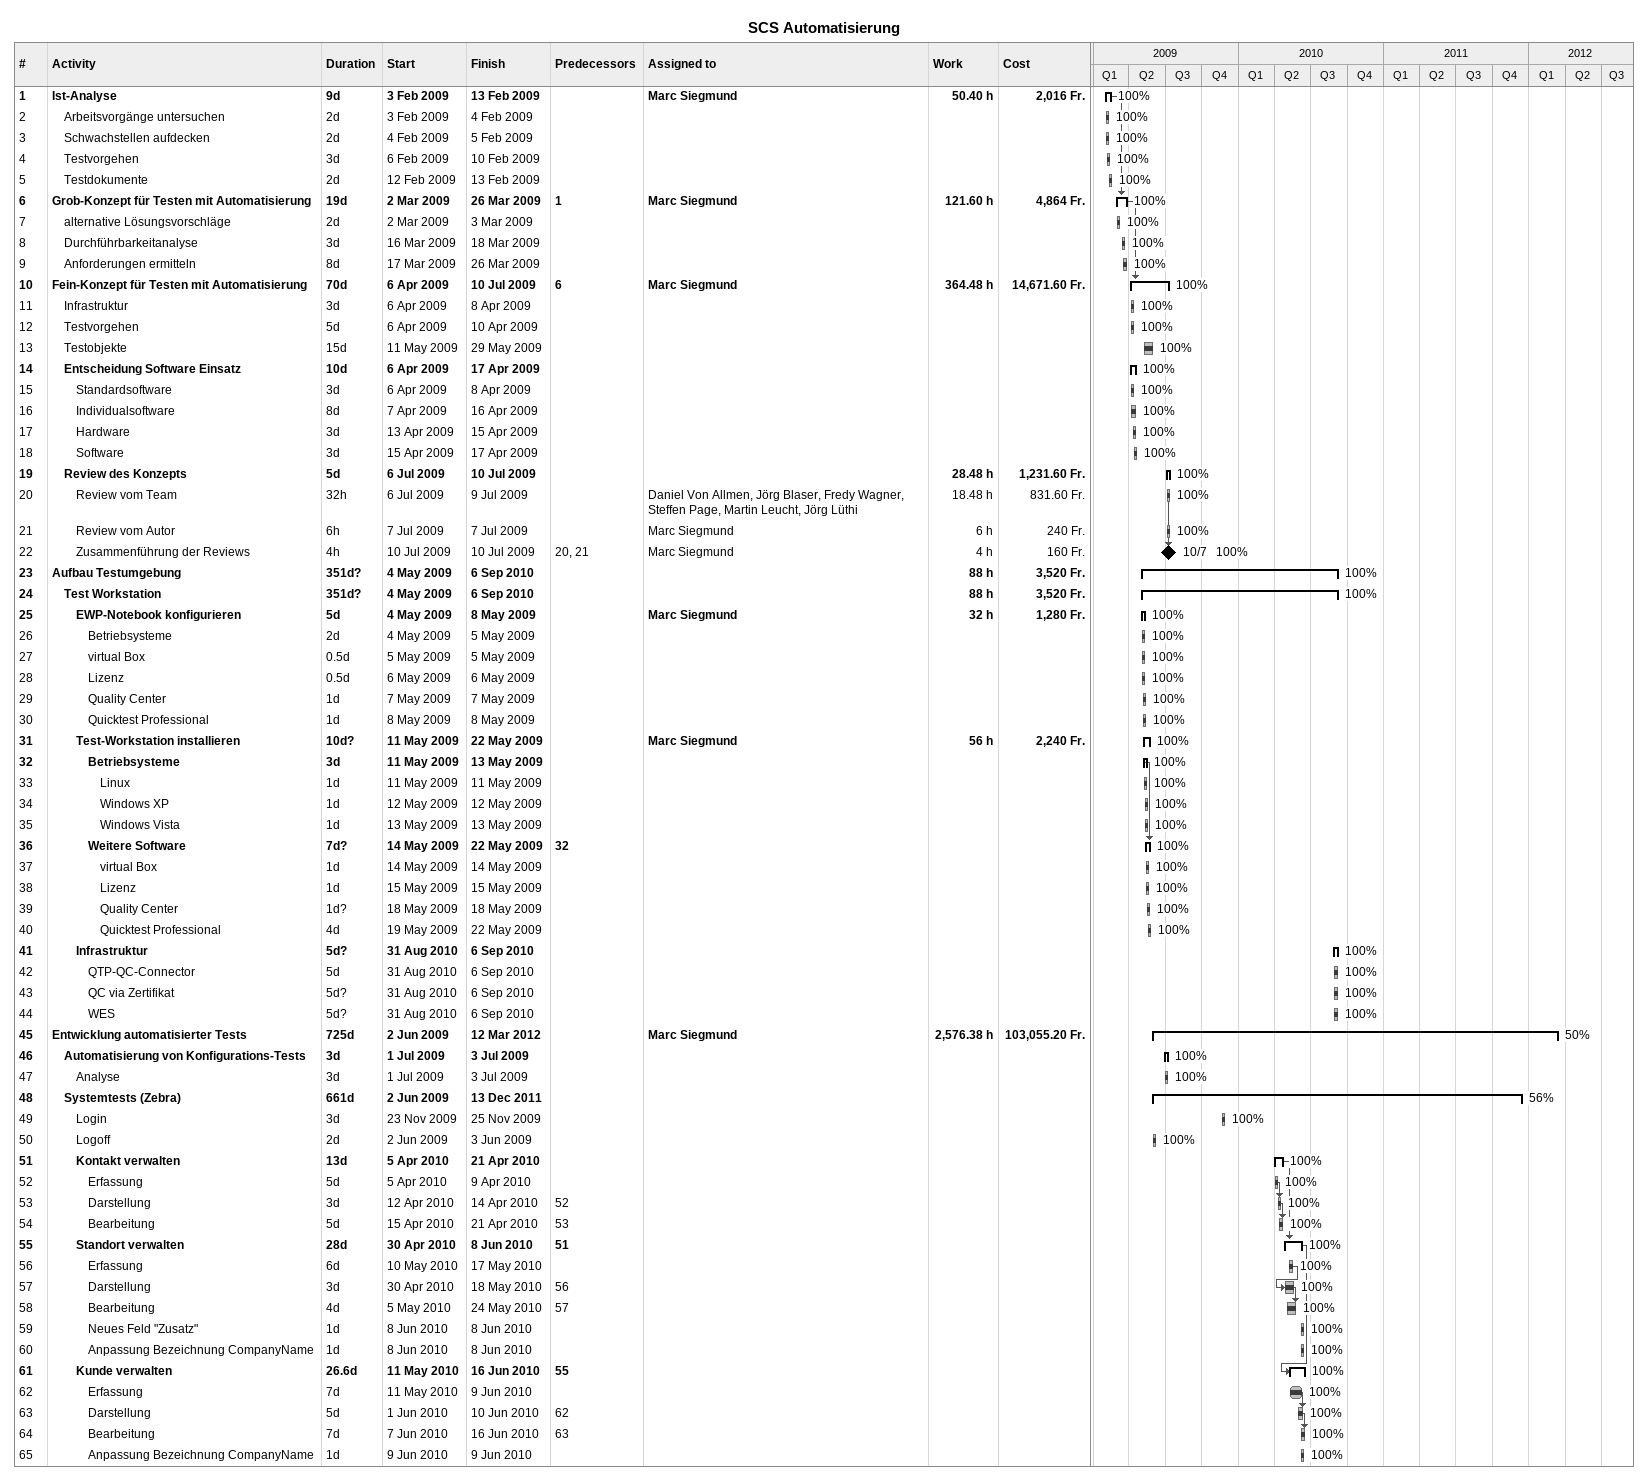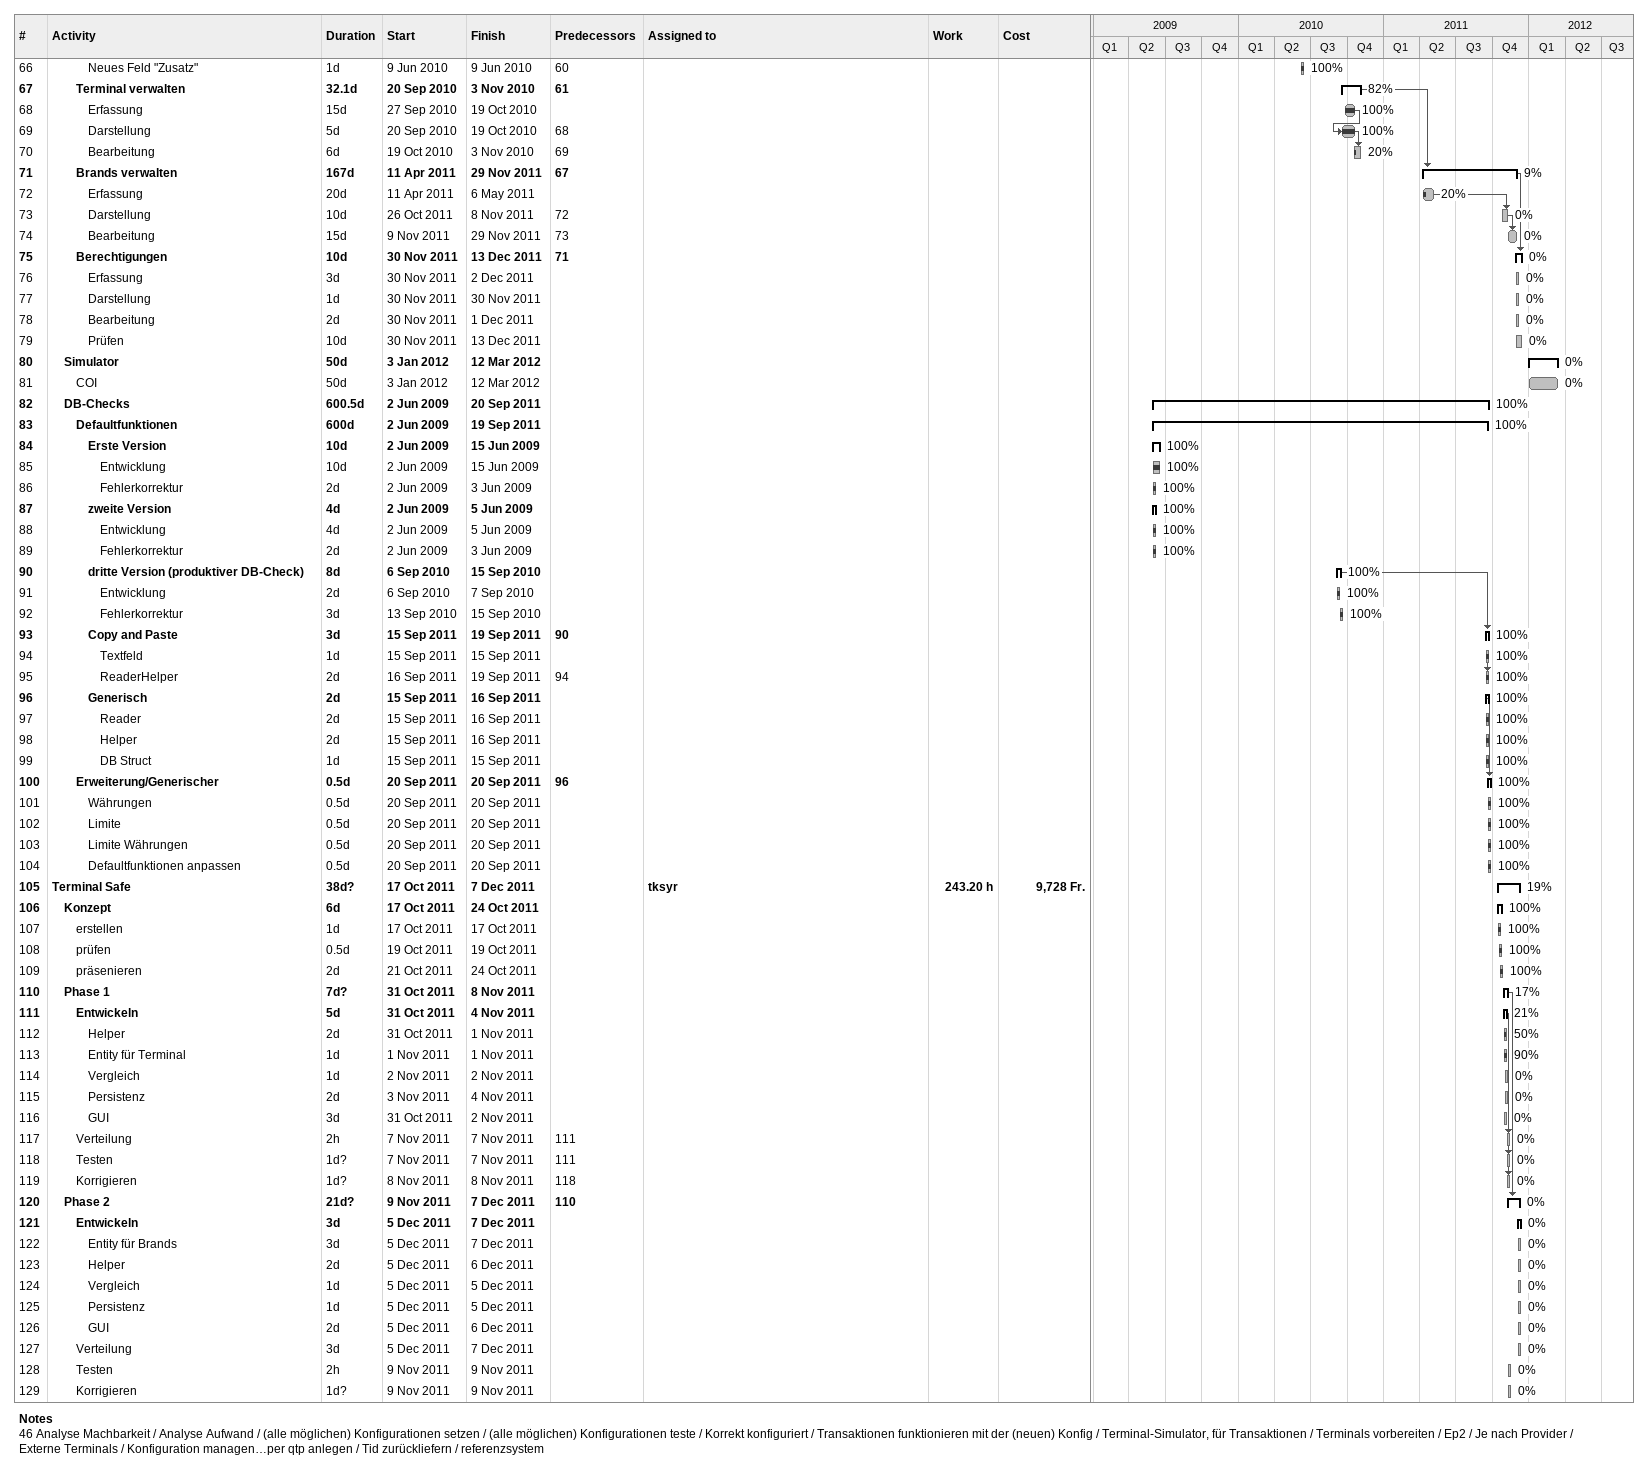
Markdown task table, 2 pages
SCS Automatisierung

| ID | Level | Task | Duration | Start | Finish | Predecessors | Resources | % complete | Work (h) | Cost (Fr.) |
|---|---|---|---|---|---|---|---|---|---|---|
| 1 | 1 | **Ist-Analyse** | 9d | 2009-02-03 | 2009-02-13 |  | Marc Siegmund | 100 | 50.40 | 2016 |
| 2 | 2 | Arbeitsvorgänge untersuchen | 2d | 2009-02-03 | 2009-02-04 |  |  | 100 |  |  |
| 3 | 2 | Schwachstellen aufdecken | 2d | 2009-02-04 | 2009-02-05 |  |  | 100 |  |  |
| 4 | 2 | Testvorgehen | 3d | 2009-02-06 | 2009-02-10 |  |  | 100 |  |  |
| 5 | 2 | Testdokumente | 2d | 2009-02-12 | 2009-02-13 |  |  | 100 |  |  |
| 6 | 1 | **Grob-Konzept für Testen mit Automatisierung** | 19d | 2009-03-02 | 2009-03-26 | 1 | Marc Siegmund | 100 | 121.60 | 4864 |
| 7 | 2 | alternative Lösungsvorschläge | 2d | 2009-03-02 | 2009-03-03 |  |  | 100 |  |  |
| 8 | 2 | Durchführbarkeitanalyse | 3d | 2009-03-16 | 2009-03-18 |  |  | 100 |  |  |
| 9 | 2 | Anforderungen ermitteln | 8d | 2009-03-17 | 2009-03-26 |  |  | 100 |  |  |
| 10 | 1 | **Fein-Konzept für Testen mit Automatisierung** | 70d | 2009-04-06 | 2009-07-10 | 6 | Marc Siegmund | 100 | 364.48 | 14671.60 |
| 11 | 2 | Infrastruktur | 3d | 2009-04-06 | 2009-04-08 |  |  | 100 |  |  |
| 12 | 2 | Testvorgehen | 5d | 2009-04-06 | 2009-04-10 |  |  | 100 |  |  |
| 13 | 2 | Testobjekte | 15d | 2009-05-11 | 2009-05-29 |  |  | 100 |  |  |
| 14 | 2 | **Entscheidung Software Einsatz** | 10d | 2009-04-06 | 2009-04-17 |  |  | 100 |  |  |
| 15 | 3 | Standardsoftware | 3d | 2009-04-06 | 2009-04-08 |  |  | 100 |  |  |
| 16 | 3 | Individualsoftware | 8d | 2009-04-07 | 2009-04-16 |  |  | 100 |  |  |
| 17 | 3 | Hardware | 3d | 2009-04-13 | 2009-04-15 |  |  | 100 |  |  |
| 18 | 3 | Software | 3d | 2009-04-15 | 2009-04-17 |  |  | 100 |  |  |
| 19 | 2 | **Review des Konzepts** | 5d | 2009-07-06 | 2009-07-10 |  |  | 100 | 28.48 | 1231.60 |
| 20 | 3 | Review vom Team | 32h | 2009-07-06 | 2009-07-09 |  | Daniel Von Allmen, Jörg Blaser, Fredy Wagner, Steffen Page, Martin Leucht, Jörg Lüthi | 100 | 18.48 | 831.60 |
| 21 | 3 | Review vom Autor | 6h | 2009-07-07 | 2009-07-07 |  | Marc Siegmund | 100 | 6 | 240 |
| 22 | 3 | Zusammenführung der Reviews | 4h | 2009-07-10 | 2009-07-10 | 20, 21 | Marc Siegmund | 100 | 4 | 160 |
| 23 | 1 | **Aufbau Testumgebung** | 351d? | 2009-05-04 | 2010-09-06 |  |  | 100 | 88 | 3520 |
| 24 | 2 | **Test Workstation** | 351d? | 2009-05-04 | 2010-09-06 |  |  | 100 | 88 | 3520 |
| 25 | 3 | **EWP-Notebook konfigurieren** | 5d | 2009-05-04 | 2009-05-08 |  | Marc Siegmund | 100 | 32 | 1280 |
| 26 | 4 | Betriebsysteme | 2d | 2009-05-04 | 2009-05-05 |  |  | 100 |  |  |
| 27 | 4 | virtual Box | 0.5d | 2009-05-05 | 2009-05-05 |  |  | 100 |  |  |
| 28 | 4 | Lizenz | 0.5d | 2009-05-06 | 2009-05-06 |  |  | 100 |  |  |
| 29 | 4 | Quality Center | 1d | 2009-05-07 | 2009-05-07 |  |  | 100 |  |  |
| 30 | 4 | Quicktest Professional | 1d | 2009-05-08 | 2009-05-08 |  |  | 100 |  |  |
| 31 | 3 | **Test-Workstation installieren** | 10d? | 2009-05-11 | 2009-05-22 |  | Marc Siegmund | 100 | 56 | 2240 |
| 32 | 4 | **Betriebsysteme** | 3d | 2009-05-11 | 2009-05-13 |  |  | 100 |  |  |
| 33 | 5 | Linux | 1d | 2009-05-11 | 2009-05-11 |  |  | 100 |  |  |
| 34 | 5 | Windows XP | 1d | 2009-05-12 | 2009-05-12 |  |  | 100 |  |  |
| 35 | 5 | Windows Vista | 1d | 2009-05-13 | 2009-05-13 |  |  | 100 |  |  |
| 36 | 4 | **Weitere Software** | 7d? | 2009-05-14 | 2009-05-22 | 32 |  | 100 |  |  |
| 37 | 5 | virtual Box | 1d | 2009-05-14 | 2009-05-14 |  |  | 100 |  |  |
| 38 | 5 | Lizenz | 1d | 2009-05-15 | 2009-05-15 |  |  | 100 |  |  |
| 39 | 5 | Quality Center | 1d? | 2009-05-18 | 2009-05-18 |  |  | 100 |  |  |
| 40 | 5 | Quicktest Professional | 4d | 2009-05-19 | 2009-05-22 |  |  | 100 |  |  |
| 41 | 3 | **Infrastruktur** | 5d? | 2010-08-31 | 2010-09-06 |  |  | 100 |  |  |
| 42 | 4 | QTP-QC-Connector | 5d | 2010-08-31 | 2010-09-06 |  |  | 100 |  |  |
| 43 | 4 | QC via Zertifikat | 5d? | 2010-08-31 | 2010-09-06 |  |  | 100 |  |  |
| 44 | 4 | WES | 5d? | 2010-08-31 | 2010-09-06 |  |  | 100 |  |  |
| 45 | 1 | **Entwicklung automatisierter Tests** | 725d | 2009-06-02 | 2012-03-12 |  | Marc Siegmund | 50 | 2576.38 | 103055.20 |
| 46 | 2 | **Automatisierung von Konfigurations-Tests** | 3d | 2009-07-01 | 2009-07-03 |  |  | 100 |  |  |
| 47 | 3 | Analyse | 3d | 2009-07-01 | 2009-07-03 |  |  | 100 |  |  |
| 48 | 2 | **Systemtests (Zebra)** | 661d | 2009-06-02 | 2011-12-13 |  |  | 56 |  |  |
| 49 | 3 | Login | 3d | 2009-11-23 | 2009-11-25 |  |  | 100 |  |  |
| 50 | 3 | Logoff | 2d | 2009-06-02 | 2009-06-03 |  |  | 100 |  |  |
| 51 | 3 | **Kontakt verwalten** | 13d | 2010-04-05 | 2010-04-21 |  |  | 100 |  |  |
| 52 | 4 | Erfassung | 5d | 2010-04-05 | 2010-04-09 |  |  | 100 |  |  |
| 53 | 4 | Darstellung | 3d | 2010-04-12 | 2010-04-14 | 52 |  | 100 |  |  |
| 54 | 4 | Bearbeitung | 5d | 2010-04-15 | 2010-04-21 | 53 |  | 100 |  |  |
| 55 | 3 | **Standort verwalten** | 28d | 2010-04-30 | 2010-06-08 | 51 |  | 100 |  |  |
| 56 | 4 | Erfassung | 6d | 2010-05-10 | 2010-05-17 |  |  | 100 |  |  |
| 57 | 4 | Darstellung | 3d | 2010-04-30 | 2010-05-18 | 56 |  | 100 |  |  |
| 58 | 4 | Bearbeitung | 4d | 2010-05-05 | 2010-05-24 | 57 |  | 100 |  |  |
| 59 | 4 | Neues Feld "Zusatz" | 1d | 2010-06-08 | 2010-06-08 |  |  | 100 |  |  |
| 60 | 4 | Anpassung Bezeichnung CompanyName | 1d | 2010-06-08 | 2010-06-08 |  |  | 100 |  |  |
| 61 | 3 | **Kunde verwalten** | 26.6d | 2010-05-11 | 2010-06-16 | 55 |  | 100 |  |  |
| 62 | 4 | Erfassung | 7d | 2010-05-11 | 2010-06-09 |  |  | 100 |  |  |
| 63 | 4 | Darstellung | 5d | 2010-06-01 | 2010-06-10 | 62 |  | 100 |  |  |
| 64 | 4 | Bearbeitung | 7d | 2010-06-07 | 2010-06-16 | 63 |  | 100 |  |  |
| 65 | 4 | Anpassung Bezeichnung CompanyName | 1d | 2010-06-09 | 2010-06-09 |  |  | 100 |  |  |
| 66 | 4 | Neues Feld "Zusatz" | 1d | 2010-06-09 | 2010-06-09 | 60 |  | 100 |  |  |
| 67 | 3 | **Terminal verwalten** | 32.1d | 2010-09-20 | 2010-11-03 | 61 |  | 82 |  |  |
| 68 | 4 | Erfassung | 15d | 2010-09-27 | 2010-10-19 |  |  | 100 |  |  |
| 69 | 4 | Darstellung | 5d | 2010-09-20 | 2010-10-19 | 68 |  | 100 |  |  |
| 70 | 4 | Bearbeitung | 6d | 2010-10-19 | 2010-11-03 | 69 |  | 20 |  |  |
| 71 | 3 | **Brands verwalten** | 167d | 2011-04-11 | 2011-11-29 | 67 |  | 9 |  |  |
| 72 | 4 | Erfassung | 20d | 2011-04-11 | 2011-05-06 |  |  | 20 |  |  |
| 73 | 4 | Darstellung | 10d | 2011-10-26 | 2011-11-08 | 72 |  | 0 |  |  |
| 74 | 4 | Bearbeitung | 15d | 2011-11-09 | 2011-11-29 | 73 |  | 0 |  |  |
| 75 | 3 | **Berechtigungen** | 10d | 2011-11-30 | 2011-12-13 | 71 |  | 0 |  |  |
| 76 | 4 | Erfassung | 3d | 2011-11-30 | 2011-12-02 |  |  | 0 |  |  |
| 77 | 4 | Darstellung | 1d | 2011-11-30 | 2011-11-30 |  |  | 0 |  |  |
| 78 | 4 | Bearbeitung | 2d | 2011-11-30 | 2011-12-01 |  |  | 0 |  |  |
| 79 | 4 | Prüfen | 10d | 2011-11-30 | 2011-12-13 |  |  | 0 |  |  |
| 80 | 2 | **Simulator** | 50d | 2012-01-03 | 2012-03-12 |  |  | 0 |  |  |
| 81 | 3 | COI | 50d | 2012-01-03 | 2012-03-12 |  |  | 0 |  |  |
| 82 | 2 | **DB-Checks** | 600.5d | 2009-06-02 | 2011-09-20 |  |  | 100 |  |  |
| 83 | 3 | **Defaultfunktionen** | 600d | 2009-06-02 | 2011-09-19 |  |  | 100 |  |  |
| 84 | 4 | **Erste Version** | 10d | 2009-06-02 | 2009-06-15 |  |  | 100 |  |  |
| 85 | 5 | Entwicklung | 10d | 2009-06-02 | 2009-06-15 |  |  | 100 |  |  |
| 86 | 5 | Fehlerkorrektur | 2d | 2009-06-02 | 2009-06-03 |  |  | 100 |  |  |
| 87 | 4 | **zweite Version** | 4d | 2009-06-02 | 2009-06-05 |  |  | 100 |  |  |
| 88 | 5 | Entwicklung | 4d | 2009-06-02 | 2009-06-05 |  |  | 100 |  |  |
| 89 | 5 | Fehlerkorrektur | 2d | 2009-06-02 | 2009-06-03 |  |  | 100 |  |  |
| 90 | 4 | **dritte Version (produktiver DB-Check)** | 8d | 2010-09-06 | 2010-09-15 |  |  | 100 |  |  |
| 91 | 5 | Entwicklung | 2d | 2010-09-06 | 2010-09-07 |  |  | 100 |  |  |
| 92 | 5 | Fehlerkorrektur | 3d | 2010-09-13 | 2010-09-15 |  |  | 100 |  |  |
| 93 | 4 | **Copy and Paste** | 3d | 2011-09-15 | 2011-09-19 | 90 |  | 100 |  |  |
| 94 | 5 | Textfeld | 1d | 2011-09-15 | 2011-09-15 |  |  | 100 |  |  |
| 95 | 5 | ReaderHelper | 2d | 2011-09-16 | 2011-09-19 | 94 |  | 100 |  |  |
| 96 | 4 | **Generisch** | 2d | 2011-09-15 | 2011-09-16 |  |  | 100 |  |  |
| 97 | 5 | Reader | 2d | 2011-09-15 | 2011-09-16 |  |  | 100 |  |  |
| 98 | 5 | Helper | 2d | 2011-09-15 | 2011-09-16 |  |  | 100 |  |  |
| 99 | 5 | DB Struct | 1d | 2011-09-15 | 2011-09-15 |  |  | 100 |  |  |
| 100 | 3 | **Erweiterung/Generischer** | 0.5d | 2011-09-20 | 2011-09-20 | 96 |  | 100 |  |  |
| 101 | 4 | Währungen | 0.5d | 2011-09-20 | 2011-09-20 |  |  | 100 |  |  |
| 102 | 4 | Limite | 0.5d | 2011-09-20 | 2011-09-20 |  |  | 100 |  |  |
| 103 | 4 | Limite Währungen | 0.5d | 2011-09-20 | 2011-09-20 |  |  | 100 |  |  |
| 104 | 4 | Defaultfunktionen anpassen | 0.5d | 2011-09-20 | 2011-09-20 |  |  | 100 |  |  |
| 105 | 1 | **Terminal Safe** | 38d? | 2011-10-17 | 2011-12-07 |  | tksyr | 19 | 243.20 | 9728 |
| 106 | 2 | **Konzept** | 6d | 2011-10-17 | 2011-10-24 |  |  | 100 |  |  |
| 107 | 3 | erstellen | 1d | 2011-10-17 | 2011-10-17 |  |  | 100 |  |  |
| 108 | 3 | prüfen | 0.5d | 2011-10-19 | 2011-10-19 |  |  | 100 |  |  |
| 109 | 3 | präsenieren | 2d | 2011-10-21 | 2011-10-24 |  |  | 100 |  |  |
| 110 | 2 | **Phase 1** | 7d? | 2011-10-31 | 2011-11-08 |  |  | 17 |  |  |
| 111 | 3 | **Entwickeln** | 5d | 2011-10-31 | 2011-11-04 |  |  | 21 |  |  |
| 112 | 4 | Helper | 2d | 2011-10-31 | 2011-11-01 |  |  | 50 |  |  |
| 113 | 4 | Entity für Terminal | 1d | 2011-11-01 | 2011-11-01 |  |  | 90 |  |  |
| 114 | 4 | Vergleich | 1d | 2011-11-02 | 2011-11-02 |  |  | 0 |  |  |
| 115 | 4 | Persistenz | 2d | 2011-11-03 | 2011-11-04 |  |  | 0 |  |  |
| 116 | 4 | GUI | 3d | 2011-10-31 | 2011-11-02 |  |  | 0 |  |  |
| 117 | 3 | Verteilung | 2h | 2011-11-07 | 2011-11-07 | 111 |  | 0 |  |  |
| 118 | 3 | Testen | 1d? | 2011-11-07 | 2011-11-07 | 111 |  | 0 |  |  |
| 119 | 3 | Korrigieren | 1d? | 2011-11-08 | 2011-11-08 | 118 |  | 0 |  |  |
| 120 | 2 | **Phase 2** | 21d? | 2011-11-09 | 2011-12-07 | 110 |  | 0 |  |  |
| 121 | 3 | **Entwickeln** | 3d | 2011-12-05 | 2011-12-07 |  |  | 0 |  |  |
| 122 | 4 | Entity für Brands | 3d | 2011-12-05 | 2011-12-07 |  |  | 0 |  |  |
| 123 | 4 | Helper | 2d | 2011-12-05 | 2011-12-06 |  |  | 0 |  |  |
| 124 | 4 | Vergleich | 1d | 2011-12-05 | 2011-12-05 |  |  | 0 |  |  |
| 125 | 4 | Persistenz | 1d | 2011-12-05 | 2011-12-05 |  |  | 0 |  |  |
| 126 | 4 | GUI | 2d | 2011-12-05 | 2011-12-06 |  |  | 0 |  |  |
| 127 | 3 | Verteilung | 3d | 2011-12-05 | 2011-12-07 |  |  | 0 |  |  |
| 128 | 3 | Testen | 2h | 2011-11-09 | 2011-11-09 |  |  | 0 |  |  |
| 129 | 3 | Korrigieren | 1d? | 2011-11-09 | 2011-11-09 |  |  | 0 |  |  |

Notes
- 46: Analyse Machbarkeit / Analyse Aufwand / (alle möglichen) Konfigurationen setzen / (alle möglichen) Konfigurationen teste / Korrekt konfiguriert / Transaktionen funktionieren mit der (neuen) Konfig / Terminal-Simulator, für Transaktionen / Terminals vorbereiten / Ep2 / Je nach Provider / Externe Terminals / Konfiguration managen…per qtp anlegen / Tid zurückliefern / referenzsystem
